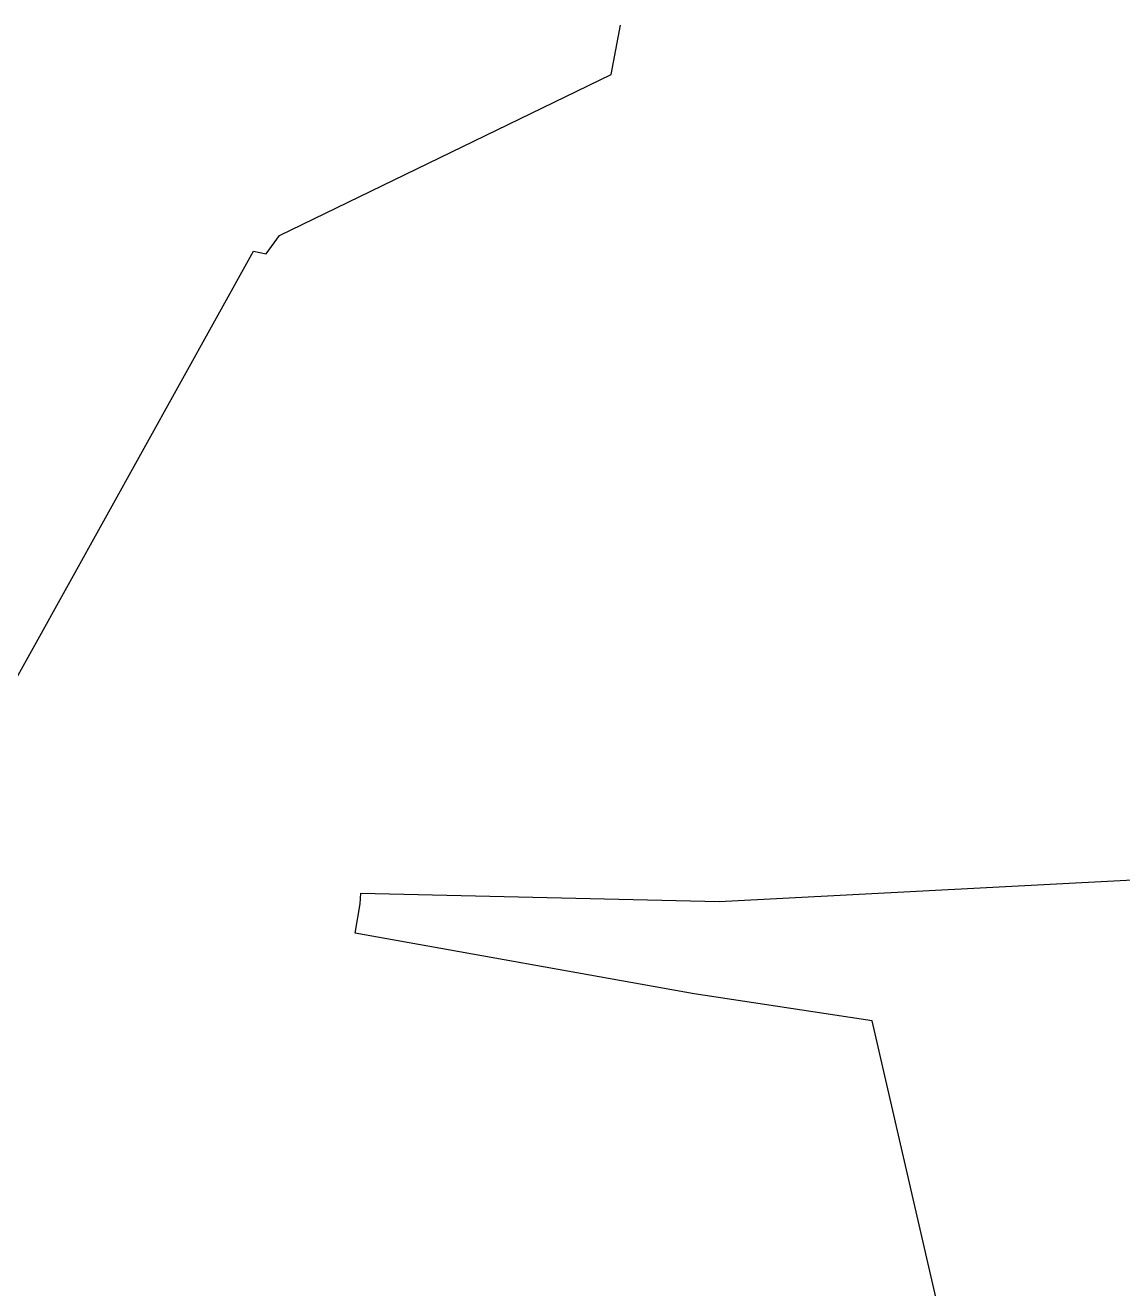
# Model space of a CAD drawing. Header units: metres. Extents: x 729358 to 732680, y 1423022 to 1426117.
# Drawn here: x 731072.36 to 731099.65, y 1425509.28 to 1425540.7 of the extents above; entities that cross this region are included whole.
import ezdxf

# ---------------------------------------------------------------- set-up
doc = ezdxf.new("R2010")
doc.units = ezdxf.units.M
doc.header["$MEASUREMENT"] = 0
doc.layers.add('HR36 IE-Exi_Xref$0$CONTOUR', color=8, linetype='Continuous')
doc.layers.add('HR36 IE-Exi_Xref$0$CONTOURINDEX', color=10, linetype='Continuous')

msp = doc.modelspace()

# ---------------------------------------------------------------- linework, layer by layer
at = {"layer": 'HR36 IE-Exi_Xref$0$CONTOUR', "elevation": 73, "flags": 128}
msp.add_lwpolyline([(731097.983, 1425492.153), (731097.965, 1425492.813), (731097.263, 1425497.222), (731097.243, 1425499.353), (731093.422, 1425515.943), (731088.997, 1425516.615), (731080.57, 1425518.129), (731080.694, 1425518.858), (731080.701, 1425518.99), (731080.708, 1425519.123), (731089.618, 1425518.91), (731102.918, 1425519.61), (731103.845, 1425521.193), (731104.793, 1425521.653), (731106.281, 1425529.485)], dxfattribs=at)
at = {"layer": 'HR36 IE-Exi_Xref$0$CONTOURINDEX', "elevation": 74, "flags": 128}
msp.add_lwpolyline([(731069.253, 1425481.354), (731066.03, 1425502.312), (731066.195, 1425503.863), (731065.424, 1425505.355), (731065.421, 1425505.361), (731063.028, 1425519.657), (731048.412, 1425524.631), (731048.37, 1425524.654), (731043.36, 1425528.521), (731043.391, 1425528.584), (731043.422, 1425528.647), (731043.565, 1425529.048), (731043.78, 1425529.438), (731048.971, 1425526.767), (731048.98, 1425526.763), (731070.249, 1425520.597), (731070.667, 1425521.823), (731078.042, 1425535.083), (731078.354, 1425535.017), (731078.689, 1425535.472), (731086.935, 1425539.476), (731087.168, 1425540.705)], dxfattribs=at)

doc.saveas('drawing.dxf')
